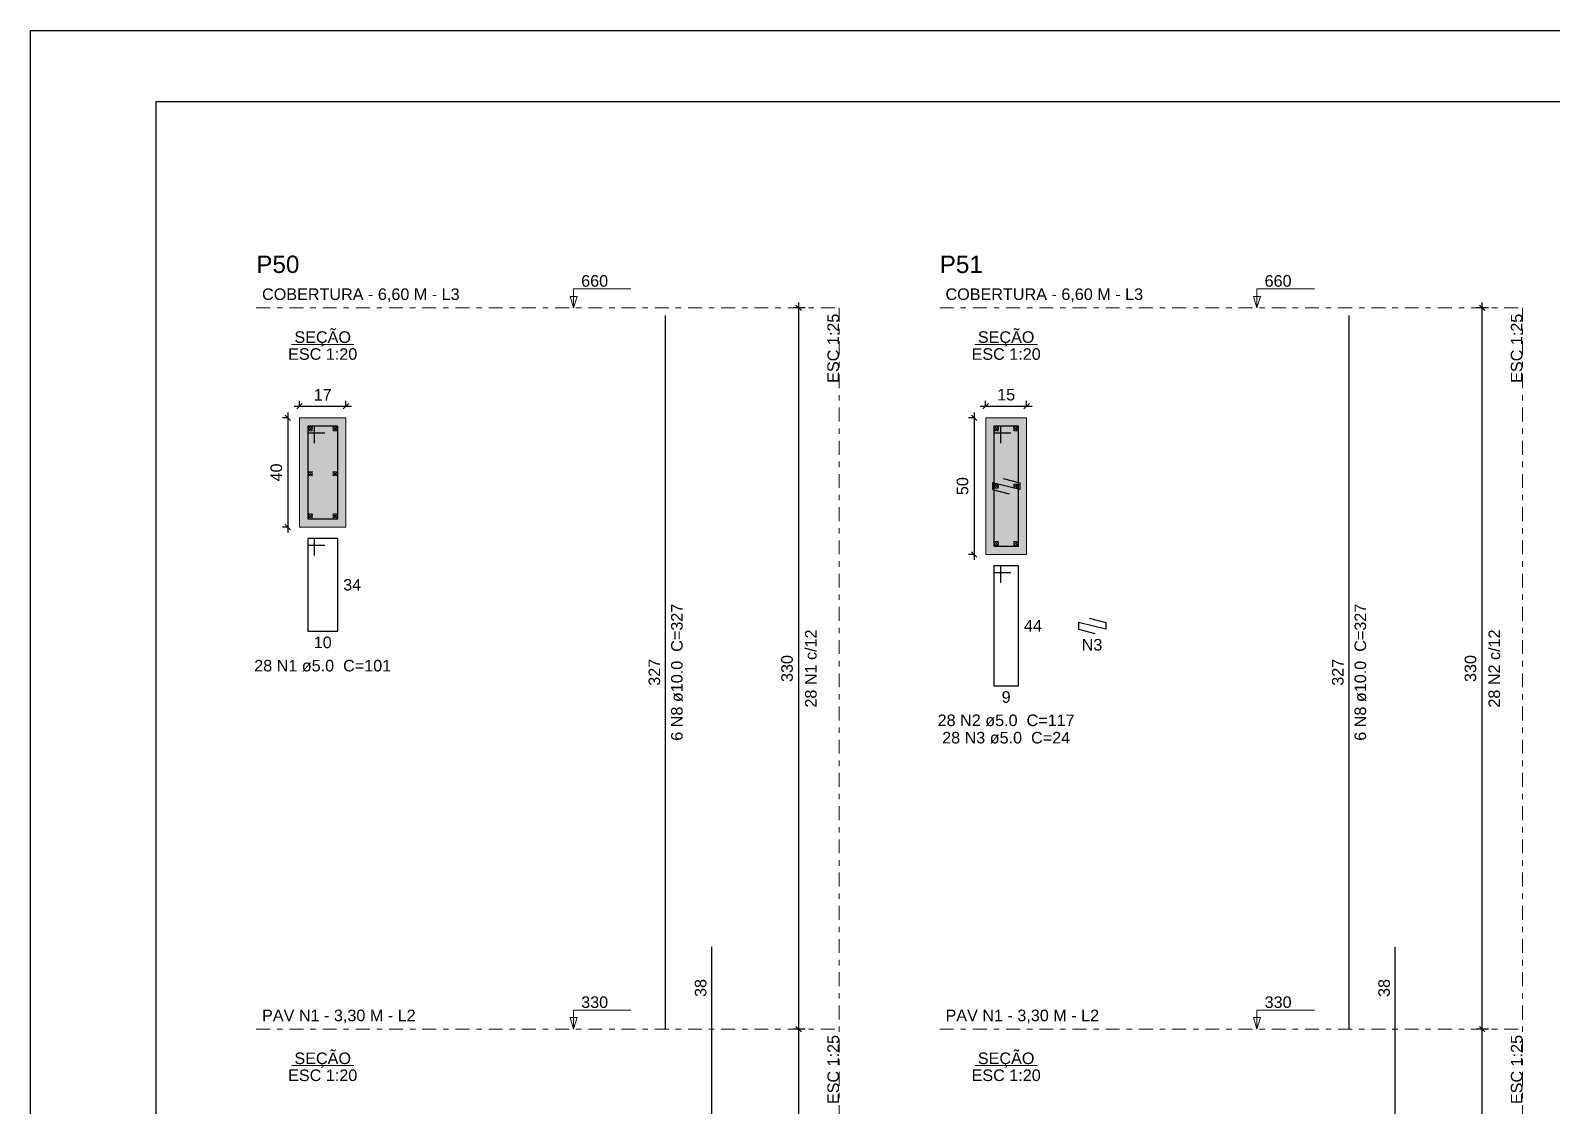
# Model space of a CAD drawing. Header units: millimetres. Extents: x -34 to 951, y -76 to 463.
# Drawn here: x 383.53 to 411.38, y -11.9 to 7.78 of the extents above; entities that cross this region are included whole.
import ezdxf

# ---------------------------------------------------------------- set-up
doc = ezdxf.new("R2010")
doc.units = ezdxf.units.MM
doc.header["$MEASUREMENT"] = 0
doc.linetypes.add('DASHDOT', pattern=[2.54, 1.27, -0.635, 0, -0.635])
doc.linetypes.add('NULL', pattern=[0])
for name, color, linetype, lineweight in [('Descrição da armadura', 7, 'Continuous', 0), ('DT-Barras na forma', 7, 'Continuous', 30), ('DT-Barras no corte', 5, 'Continuous', 5), ('DT-Barras rebatidas', 7, 'Continuous', 30), ('DT-Cotas', 7, 'Continuous', 5), ('DT-Forma', 5, 'Continuous', 5), ('DT-Hachura seção pilares', 252, 'Continuous', 5), ('DT-Pontilhado', 7, 'DASHDOT', 5), ('DT-Textos', 7, 'Continuous', 5), ('DT-Título', 7, 'Continuous', 20), ('Textos armaduras', 7, 'Continuous', 0)]:
    doc.layers.add(name, color=color, linetype=linetype, lineweight=lineweight)
doc.styles.add('Arial', font='arial.ttf')
doc.dimstyles.new('UM_20.000000', dxfattribs={"dimtxt": 0.18, "dimasz": 0.1, "dimexe": 0.1, "dimexo": 0.2, "dimgap": 0, "dimtad": 1, "dimtih": 1, "dimtoh": 1, "dimdec": 1, "dimlfac": 20, "dimzin": 0, "dimdsep": 46, "dimtxsty": 'Standard', "dimcen": 0.09, "dimdle": 0.1, "dimadec": 1, "dimazin": 2, "dimtfac": 1, "dimtdec": 4, "dimtofl": 0, "dimtmove": 0, "dimatfit": 3, "dimfxl": 1, "dimtolj": 1, "dimarcsym": 0})
doc.dimstyles.new('UM_25.000000', dxfattribs={"dimtxt": 0.18, "dimasz": 0.1, "dimexe": 0.1, "dimexo": 0.2, "dimgap": 0, "dimtad": 1, "dimtih": 1, "dimtoh": 1, "dimdec": 1, "dimlfac": 25, "dimzin": 0, "dimdsep": 46, "dimtxsty": 'Standard', "dimcen": 0.09, "dimdle": 0.1, "dimadec": 1, "dimazin": 2, "dimtfac": 1, "dimtdec": 4, "dimtofl": 0, "dimtmove": 0, "dimatfit": 3, "dimfxl": 1, "dimtolj": 1, "dimarcsym": 0})

# ---------------------------------------------------------------- blocks, each defined once
blk = doc.blocks.new('_Oblique')
at = {"color": 0, "linetype": 'ByBlock', "lineweight": -2}
blk.add_line((-0.5, -0.5), (0.5, 0.5), dxfattribs=at)
blk = doc.blocks.new('*D642')
at = {"layer": 'Defpoints', "color": 0, "transparency": 16777216}
for p in [(388.46, 0.687), (388.248, -1.313), (388.46, -1.313)]:
    blk.add_point(p, dxfattribs=at)
at = {"layer": 'DT-Cotas', "color": 0, "lineweight": -2, "transparency": 16777216}
for p, q in [((388.26, 0.687), (388.148, 0.687)), ((388.248, 0.787), (388.248, -1.413)), ((388.26, -1.313), (388.148, -1.313))]:
    blk.add_line(p, q, dxfattribs=at)
at = {"layer": 'DT-Cotas', "color": 0, "lineweight": -2, "transparency": 16777216, "xscale": 0.1, "yscale": 0.1, "zscale": 0.1}
for p, rotation in [((388.248, 0.687), 90), ((388.248, -1.313), 270)]:
    blk.add_blockref('_Oblique', p, dxfattribs=dict(at, rotation=rotation))
at = {"layer": 'DT-Cotas', "color": 7, "transparency": 16777216, "insert": (388.036, -0.313), "char_height": 0.2118, "attachment_point": 5, "rotation": 90, "style": 'Arial'}
blk.add_mtext('\\A1;40', dxfattribs=at)
blk = doc.blocks.new('*D643')
at = {"layer": 'Defpoints', "color": 0, "transparency": 16777216}
for p in [(389.31, 0.899), (388.46, 0.687), (389.31, 0.687)]:
    blk.add_point(p, dxfattribs=at)
at = {"layer": 'DT-Cotas', "color": 0, "lineweight": -2, "transparency": 16777216}
for p, q in [((388.36, 0.899), (389.41, 0.899)), ((388.46, 0.887), (388.46, 0.999)), ((389.31, 0.887), (389.31, 0.999))]:
    blk.add_line(p, q, dxfattribs=at)
at = {"layer": 'DT-Cotas', "color": 0, "lineweight": -2, "transparency": 16777216, "xscale": 0.1, "yscale": 0.1, "zscale": 0.1, "rotation": 180}
blk.add_blockref('_Oblique', (388.46, 0.899), dxfattribs=at)
at = {"layer": 'DT-Cotas', "color": 0, "lineweight": -2, "transparency": 16777216, "xscale": 0.1, "yscale": 0.1, "zscale": 0.1}
blk.add_blockref('_Oblique', (389.31, 0.899), dxfattribs=at)
at = {"layer": 'DT-Cotas', "color": 7, "transparency": 16777216, "insert": (388.885, 1.11), "char_height": 0.2118, "attachment_point": 5, "rotation": 0.0057, "style": 'Arial'}
blk.add_mtext('\\A1;17', dxfattribs=at)
blk = doc.blocks.new('*D644')
at = {"layer": 'Defpoints', "color": 0, "transparency": 16777216}
for p in [(397.598, 2.699), (397.915, 2.699), (397.915, -10.501)]:
    blk.add_point(p, dxfattribs=at)
at = {"layer": 'DT-Cotas', "color": 0, "lineweight": -2, "transparency": 16777216}
for p, q in [((397.598, -10.601), (397.598, 2.799)), ((397.715, 2.699), (397.498, 2.699)), ((397.715, -10.501), (397.498, -10.501))]:
    blk.add_line(p, q, dxfattribs=at)
at = {"layer": 'DT-Cotas', "color": 0, "lineweight": -2, "transparency": 16777216, "xscale": 0.1, "yscale": 0.1, "zscale": 0.1}
for p, rotation in [((397.598, 2.699), 90), ((397.598, -10.501), 270)]:
    blk.add_blockref('_Oblique', p, dxfattribs=dict(at, rotation=rotation))
at = {"layer": 'DT-Cotas', "color": 7, "transparency": 16777216, "insert": (397.386, -3.901), "char_height": 0.2118, "attachment_point": 5, "rotation": 90, "style": 'Arial'}
blk.add_mtext('\\A1;330', dxfattribs=at)
blk = doc.blocks.new('*D647')
at = {"layer": 'Defpoints', "color": 0, "transparency": 16777216}
for p in [(397.598, -10.501), (397.915, -10.501), (397.915, -23.701)]:
    blk.add_point(p, dxfattribs=at)
at = {"layer": 'DT-Cotas', "color": 0, "lineweight": -2, "transparency": 16777216}
for p, q in [((397.715, -10.501), (397.498, -10.501)), ((397.598, -23.801), (397.598, -10.401)), ((397.715, -23.701), (397.498, -23.701))]:
    blk.add_line(p, q, dxfattribs=at)
at = {"layer": 'DT-Cotas', "color": 0, "lineweight": -2, "transparency": 16777216, "xscale": 0.1, "yscale": 0.1, "zscale": 0.1}
for p, rotation in [((397.598, -10.501), 90), ((397.598, -23.701), 270)]:
    blk.add_blockref('_Oblique', p, dxfattribs=dict(at, rotation=rotation))
at = {"layer": 'DT-Cotas', "color": 7, "transparency": 16777216, "insert": (397.386, -17.101), "char_height": 0.2118, "attachment_point": 5, "rotation": 90, "style": 'Arial'}
blk.add_mtext('\\A1;330', dxfattribs=at)
blk = doc.blocks.new('*D609')
at = {"layer": 'Defpoints', "color": 0, "transparency": 16777216}
for p in [(401.021, 0.687), (400.809, -1.813), (401.021, -1.813)]:
    blk.add_point(p, dxfattribs=at)
at = {"layer": 'DT-Cotas', "color": 0, "lineweight": -2, "transparency": 16777216}
for p, q in [((400.821, 0.687), (400.709, 0.687)), ((400.809, 0.787), (400.809, -1.913)), ((400.821, -1.813), (400.709, -1.813))]:
    blk.add_line(p, q, dxfattribs=at)
at = {"layer": 'DT-Cotas', "color": 0, "lineweight": -2, "transparency": 16777216, "xscale": 0.1, "yscale": 0.1, "zscale": 0.1}
for p, rotation in [((400.809, 0.687), 90), ((400.809, -1.813), 270)]:
    blk.add_blockref('_Oblique', p, dxfattribs=dict(at, rotation=rotation))
at = {"layer": 'DT-Cotas', "color": 7, "transparency": 16777216, "insert": (400.598, -0.563), "char_height": 0.2118, "attachment_point": 5, "rotation": 90, "style": 'Arial'}
blk.add_mtext('\\A1;50', dxfattribs=at)
blk = doc.blocks.new('*D610')
at = {"layer": 'Defpoints', "color": 0, "transparency": 16777216}
for p in [(401.771, 0.899), (401.021, 0.687), (401.771, 0.687)]:
    blk.add_point(p, dxfattribs=at)
at = {"layer": 'DT-Cotas', "color": 0, "lineweight": -2, "transparency": 16777216}
for p, q in [((400.921, 0.899), (401.871, 0.899)), ((401.021, 0.887), (401.021, 0.999)), ((401.771, 0.887), (401.771, 0.999))]:
    blk.add_line(p, q, dxfattribs=at)
at = {"layer": 'DT-Cotas', "color": 0, "lineweight": -2, "transparency": 16777216, "xscale": 0.1, "yscale": 0.1, "zscale": 0.1, "rotation": 180}
blk.add_blockref('_Oblique', (401.021, 0.899), dxfattribs=at)
at = {"layer": 'DT-Cotas', "color": 0, "lineweight": -2, "transparency": 16777216, "xscale": 0.1, "yscale": 0.1, "zscale": 0.1}
blk.add_blockref('_Oblique', (401.771, 0.899), dxfattribs=at)
at = {"layer": 'DT-Cotas', "color": 7, "transparency": 16777216, "insert": (401.396, 1.11), "char_height": 0.2118, "attachment_point": 5, "rotation": 0.0057, "style": 'Arial'}
blk.add_mtext('\\A1;15', dxfattribs=at)
blk = doc.blocks.new('*D611')
at = {"layer": 'Defpoints', "color": 0, "transparency": 16777216}
for p in [(410.109, 2.699), (410.427, 2.699), (410.427, -10.501)]:
    blk.add_point(p, dxfattribs=at)
at = {"layer": 'DT-Cotas', "color": 0, "lineweight": -2, "transparency": 16777216}
for p, q in [((410.109, -10.601), (410.109, 2.799)), ((410.227, 2.699), (410.009, 2.699)), ((410.227, -10.501), (410.009, -10.501))]:
    blk.add_line(p, q, dxfattribs=at)
at = {"layer": 'DT-Cotas', "color": 0, "lineweight": -2, "transparency": 16777216, "xscale": 0.1, "yscale": 0.1, "zscale": 0.1}
for p, rotation in [((410.109, 2.699), 90), ((410.109, -10.501), 270)]:
    blk.add_blockref('_Oblique', p, dxfattribs=dict(at, rotation=rotation))
at = {"layer": 'DT-Cotas', "color": 7, "transparency": 16777216, "insert": (409.897, -3.901), "char_height": 0.2118, "attachment_point": 5, "rotation": 90, "style": 'Arial'}
blk.add_mtext('\\A1;330', dxfattribs=at)
blk = doc.blocks.new('*D612')
at = {"layer": 'Defpoints', "color": 0, "transparency": 16777216}
for p in [(410.109, 2.699), (410.427, 2.699), (410.427, -10.501)]:
    blk.add_point(p, dxfattribs=at)
at = {"layer": 'DT-Cotas', "color": 0, "lineweight": -2, "transparency": 16777216}
for p, q in [((410.109, -10.601), (410.109, 2.799)), ((410.227, 2.699), (410.009, 2.699)), ((410.227, -10.501), (410.009, -10.501))]:
    blk.add_line(p, q, dxfattribs=at)
at = {"layer": 'DT-Cotas', "color": 0, "lineweight": -2, "transparency": 16777216, "xscale": 0.1, "yscale": 0.1, "zscale": 0.1}
for p, rotation in [((410.109, 2.699), 90), ((410.109, -10.501), 270)]:
    blk.add_blockref('_Oblique', p, dxfattribs=dict(at, rotation=rotation))
blk = doc.blocks.new('*D615')
at = {"layer": 'Defpoints', "color": 0, "transparency": 16777216}
for p in [(410.109, -10.501), (410.427, -10.501), (410.427, -23.701)]:
    blk.add_point(p, dxfattribs=at)
at = {"layer": 'DT-Cotas', "color": 0, "lineweight": -2, "transparency": 16777216}
for p, q in [((410.227, -10.501), (410.009, -10.501)), ((410.109, -23.801), (410.109, -10.401)), ((410.227, -23.701), (410.009, -23.701))]:
    blk.add_line(p, q, dxfattribs=at)
at = {"layer": 'DT-Cotas', "color": 0, "lineweight": -2, "transparency": 16777216, "xscale": 0.1, "yscale": 0.1, "zscale": 0.1}
for p, rotation in [((410.109, -10.501), 90), ((410.109, -23.701), 270)]:
    blk.add_blockref('_Oblique', p, dxfattribs=dict(at, rotation=rotation))
at = {"layer": 'DT-Cotas', "color": 7, "transparency": 16777216, "insert": (409.897, -17.101), "char_height": 0.2118, "attachment_point": 5, "rotation": 90, "style": 'Arial'}
blk.add_mtext('\\A1;330', dxfattribs=at)
blk = doc.blocks.new('*D616')
at = {"layer": 'Defpoints', "color": 0, "transparency": 16777216}
for p in [(410.109, -10.501), (410.427, -10.501), (410.427, -23.701)]:
    blk.add_point(p, dxfattribs=at)
at = {"layer": 'DT-Cotas', "color": 0, "lineweight": -2, "transparency": 16777216}
for p, q in [((410.227, -10.501), (410.009, -10.501)), ((410.109, -23.801), (410.109, -10.401)), ((410.227, -23.701), (410.009, -23.701))]:
    blk.add_line(p, q, dxfattribs=at)
at = {"layer": 'DT-Cotas', "color": 0, "lineweight": -2, "transparency": 16777216, "xscale": 0.1, "yscale": 0.1, "zscale": 0.1}
for p, rotation in [((410.109, -10.501), 90), ((410.109, -23.701), 270)]:
    blk.add_blockref('_Oblique', p, dxfattribs=dict(at, rotation=rotation))

msp = doc.modelspace()

# ---------------------------------------------------------------- hatches: boundary and pattern name
at = {"layer": 'DT-Hachura seção pilares', "linetype": 'Continuous'}
for points in [[(388.4596, -1.3131), (388.4596, -1.3131), (389.3096, -1.3131), (389.3096, 0.6869), (388.4596, 0.6869), (388.4596, -1.3131)], [(401.0212, -1.8131), (401.0212, -1.8131), (401.7712, -1.8131), (401.7712, 0.6869), (401.0212, 0.6869), (401.0212, -1.8131)]]:
    msp.add_hatch(color=252, dxfattribs=at).paths.add_polyline_path(points)

# ---------------------------------------------------------------- linework, layer by layer
at = {"color": 7}
for p, q in [((383.534, 7.7775), (502.434, 7.7775)), ((383.534, -76.3225), (383.534, 7.7775)), ((385.834, 6.4775), (500.134, 6.4775)), ((385.834, -75.0225), (385.834, 6.4775))]:
    msp.add_line(p, q, dxfattribs=at)
at = {"layer": 'DT-Barras na forma'}
for points in [[(388.7346, 0.2244), (388.7346, 0.5369), (388.6096, 0.5369), (388.6096, -1.1631), (389.1596, -1.1631), (389.1596, 0.5369), (388.6096, 0.5369), (388.6096, 0.4119), (388.9221, 0.4119)], [(401.2962, 0.2244), (401.2962, 0.5369), (401.1712, 0.5369), (401.1712, -1.6631), (401.6212, -1.6631), (401.6212, 0.5369), (401.1712, 0.5369), (401.1712, 0.4119), (401.4837, 0.4119)], [(401.343, -0.4248), (401.6462, -0.5006), (401.6462, -0.6256), (401.1462, -0.5006), (401.1462, -0.6256), (401.4494, -0.7014)]]:
    msp.add_lwpolyline(points, dxfattribs=at)
at = {"layer": 'DT-Barras no corte'}
for p, q in [((388.6221, 0.4494), (388.6971, 0.5244)), ((388.6221, 0.5244), (388.6971, 0.4494)), ((389.0721, 0.4494), (389.1471, 0.5244)), ((389.0721, 0.5244), (389.1471, 0.4494)), ((401.1837, 0.4494), (401.2587, 0.5244)), ((401.1837, 0.5244), (401.2587, 0.4494)), ((401.5337, 0.4494), (401.6087, 0.5244)), ((401.5337, 0.5244), (401.6087, 0.4494)), ((388.6221, -0.3713), (388.6971, -0.2963)), ((388.6221, -0.2963), (388.6971, -0.3713)), ((389.0721, -0.3713), (389.1471, -0.2963)), ((389.0721, -0.2963), (389.1471, -0.3713)), ((401.1837, -0.6006), (401.2587, -0.5256)), ((401.1837, -0.5256), (401.2587, -0.6006)), ((401.5337, -0.6006), (401.6087, -0.5256)), ((401.5337, -0.5256), (401.6087, -0.6006)), ((388.6221, -1.1422), (388.6971, -1.0672)), ((388.6221, -1.0672), (388.6971, -1.1422)), ((389.0721, -1.1422), (389.1471, -1.0672)), ((389.0721, -1.0672), (389.1471, -1.1422)), ((401.1837, -1.6506), (401.2587, -1.5756)), ((401.1837, -1.5756), (401.2587, -1.6506)), ((401.5337, -1.6506), (401.6087, -1.5756)), ((401.5337, -1.5756), (401.6087, -1.6506))]:
    msp.add_line(p, q, dxfattribs=at)
for centre in [(388.6596, 0.4869), (389.1096, 0.4869), (401.2212, 0.4869), (401.5712, 0.4869), (388.6596, -0.3338), (389.1096, -0.3338), (401.2212, -0.5631), (401.5712, -0.5631), (388.6596, -1.1047), (389.1096, -1.1047), (401.2212, -1.6131), (401.5712, -1.6131)]:
    msp.add_circle(centre, 0.0375, dxfattribs=at)
at = {"layer": 'DT-Barras rebatidas'}
for points in [[(395.1618, -10.501), (395.1618, 2.563)], [(407.6734, -10.501), (407.6734, 2.563)], [(388.7346, -1.8315), (388.7346, -1.519), (388.6096, -1.519), (388.6096, -3.219), (389.1596, -3.219), (389.1596, -1.519), (388.6096, -1.519), (388.6096, -1.644), (388.9221, -1.644)], [(401.2962, -2.3315), (401.2962, -2.019), (401.1712, -2.019), (401.1712, -4.219), (401.6212, -4.219), (401.6212, -2.019), (401.1712, -2.019), (401.1712, -2.144), (401.4837, -2.144)], [(402.9151, -2.9807), (403.2183, -3.0565), (403.2183, -3.1815), (402.7183, -3.0565), (402.7183, -3.1815), (403.0214, -3.2573)], [(396.009, -23.701), (396.009, -10.501), (396.009, -8.9943)], [(408.5206, -23.701), (408.5206, -10.501), (408.5206, -8.9943)]]:
    msp.add_lwpolyline(points, dxfattribs=at)
at = {"layer": 'DT-Forma'}
for points in [[(388.4596, -1.3131), (389.3096, -1.3131), (389.3096, 0.6869), (388.4596, 0.6869), (388.4596, -1.3131)], [(401.0212, -1.8131), (401.7712, -1.8131), (401.7712, 0.6869), (401.0212, 0.6869), (401.0212, -1.8131)]]:
    msp.add_lwpolyline(points, close=True, dxfattribs=at)
at = {"layer": 'DT-Pontilhado', "ltscale": 0.2}
for p, q in [((387.6685, 2.699), (398.3388, 2.699)), ((398.3388, 2.699), (398.3388, -25.701)), ((400.18, 2.699), (410.8504, 2.699)), ((410.8504, 2.699), (410.8504, -25.701)), ((387.6685, -10.501), (398.3388, -10.501)), ((400.18, -10.501), (410.8504, -10.501))]:
    msp.add_line(p, q, dxfattribs=at)
at = {"layer": 'DT-Textos'}
for p, q in [((388.3124, 2.0318), (389.4568, 2.0318)), ((400.824, 2.0318), (401.9684, 2.0318)), ((388.3124, -11.1682), (389.4568, -11.1682)), ((400.824, -11.1682), (401.9684, -11.1682))]:
    msp.add_line(p, q, dxfattribs=at)
for points in [[(393.4764, 2.699), (393.54, 2.9108), (393.4129, 2.9108), (393.4764, 2.699), (393.4764, 3.049), (394.5264, 3.049)], [(405.988, 2.699), (406.0515, 2.9108), (405.9244, 2.9108), (405.988, 2.699), (405.988, 3.049), (407.038, 3.049)], [(393.4764, -10.501), (393.54, -10.2892), (393.4129, -10.2892), (393.4764, -10.501), (393.4764, -10.151), (394.5264, -10.151)], [(405.988, -10.501), (406.0515, -10.2892), (405.9244, -10.2892), (405.988, -10.501), (405.988, -10.151), (407.038, -10.151)]]:
    msp.add_lwpolyline(points, dxfattribs=at)

# ---------------------------------------------------------------- texts
at = {"layer": 'Descrição da armadura', "linetype": 'NULL', "char_height": 0.2118, "attachment_point": 8, "rotation": 90.00021, "line_spacing_factor": 0.9, "style": 'Arial'}
for s, insert, width in [('6 N8 ø10.0  C=327', (395.4796, -3.9689), 5.015721), ('6 N8 ø10.0  C=327', (407.9911, -3.9689), 5.015721), ('28 N1 c/12', (397.9292, -3.901), 2.90156), ('28 N2 c/12', (410.4408, -3.901), 2.90156)]:
    msp.add_mtext(s, dxfattribs=dict(at, insert=insert, width=width))
at = {"layer": 'Descrição da armadura', "linetype": 'NULL', "char_height": 0.2118, "attachment_point": 8, "line_spacing_factor": 0.9, "style": 'Arial'}
for s, insert, width in [('N3', (402.968, -3.575), 0.756475), ('28 N1 ø5.0  C=101', (388.8845, -3.96), 5.015721), ('28 N2 ø5.0  C=117', (401.396, -4.96), 5.015721), ('28 N3 ø5.0  C=24', (401.396, -5.278), 4.726721)]:
    msp.add_mtext(s, dxfattribs=dict(at, insert=insert, width=width))
at = {"layer": 'DT-Textos', "linetype": 'NULL', "char_height": 0.2118, "line_spacing_factor": 0.798, "style": 'Arial'}
for s, insert, width, attachment_point in [('660', (393.6165, 3.084), 0.987001, 7), ('660', (406.128, 3.084), 0.987001, 7), ('COBERTURA - 6,60 M - L3', (387.7745, 2.805), 7.234455, 7), ('COBERTURA - 6,60 M - L3', (400.286, 2.805), 7.234455, 7), ('SEÇÃO', (388.8845, 1.9941), 2.072476, 8), ('SEÇÃO', (401.396, 1.9941), 2.072476, 8), ('ESC 1:20', (388.8845, 1.746), 2.532883, 8), ('ESC 1:20', (401.396, 1.746), 2.532883, 8), ('330', (393.6165, -10.116), 0.987001, 7), ('330', (406.128, -10.116), 0.987001, 7), ('PAV N1 - 3,30 M - L2', (387.7745, -10.395), 5.623355, 7), ('PAV N1 - 3,30 M - L2', (400.286, -10.395), 5.623355, 7), ('SEÇÃO', (388.8845, -11.2059), 2.072476, 8), ('SEÇÃO', (401.396, -11.2059), 2.072476, 8), ('ESC 1:20', (388.8845, -11.454), 2.532883, 8), ('ESC 1:20', (401.396, -11.454), 2.532883, 8)]:
    msp.add_mtext(s, dxfattribs=dict(at, insert=insert, width=width, attachment_point=attachment_point))
at = {"layer": 'DT-Textos', "linetype": 'NULL', "char_height": 0.2118, "width": 2.532883, "attachment_point": 9, "rotation": 90.00021, "line_spacing_factor": 0.798, "style": 'Arial'}
for insert in [(398.3386, 2.5931), (410.8501, 2.5931), (398.3386, -10.6069), (410.8501, -10.6069)]:
    msp.add_mtext('ESC 1:25', dxfattribs=dict(at, insert=insert))
at = {"layer": 'DT-Título', "linetype": 'NULL', "char_height": 0.3177, "width": 1.579298, "attachment_point": 7, "line_spacing_factor": 0.798, "style": 'Arial'}
for s, insert in [('P50', (387.6685, 3.3339)), ('P51', (400.18, 3.3339))]:
    msp.add_mtext(s, dxfattribs=dict(at, insert=insert))
at = {"layer": 'Textos armaduras', "linetype": 'NULL', "char_height": 0.2118, "line_spacing_factor": 0.9, "style": 'Arial'}
for s, insert, width, attachment_point in [('34', (389.2596, -2.2631), 1.058001, 1), ('44', (401.7212, -3.0131), 1.058001, 1), ('10', (388.8846, -3.3163), 1.058001, 2), ('9', (401.3962, -4.3163), 0.729, 2)]:
    msp.add_mtext(s, dxfattribs=dict(at, insert=insert, width=width, attachment_point=attachment_point))
at = {"layer": 'Textos armaduras', "linetype": 'NULL', "char_height": 0.2118, "attachment_point": 8, "rotation": 90.00021, "line_spacing_factor": 0.9, "style": 'Arial'}
for s, insert, width in [('327', (395.0645, -3.969), 1.387001), ('327', (407.5761, -3.969), 1.387001), ('38', (395.9117, -9.7476), 1.058001), ('38', (408.4233, -9.7476), 1.058001)]:
    msp.add_mtext(s, dxfattribs=dict(at, insert=insert, width=width))

# ---------------------------------------------------------------- dimensions: what is measured, and where the dimension line sits
at = {"layer": 'DT-Cotas'}
for base, p1, p2, dimstyle, override, picture, middle in [((397.5975, 2.699), (397.9152, -10.501), (397.9152, 2.699), 'UM_25.000000', {"dimtxt": 0.2118, "dimasz": 0.1, "dimexe": 0.1, "dimexo": 0.2, "dimtad": 1, "dimtih": 0, "dimtoh": 0, "dimdec": 1, "dimlfac": 25, "dimzin": 8, "dimtxsty": 'Arial', "dimblk": 'Oblique', "dimblk1": 'Oblique', "dimblk2": 'Oblique', "dimsah": 1, "dimdle": 0.1, "dimse1": 0, "dimse2": 0, "dimclrt": 7, "dimadec": 1, "dimazin": 3, "dimtmove": 2, "dimldrblk": 'Oblique'}, '*D644', (397.3857, -3.901)), ((410.1091, 2.699), (410.4268, -10.501), (410.4268, 2.699), 'UM_25.000000', {"dimtxt": 0.2118, "dimasz": 0.1, "dimexe": 0.1, "dimexo": 0.2, "dimtad": 1, "dimtih": 0, "dimtoh": 0, "dimdec": 1, "dimlfac": 25, "dimzin": 8, "dimtxsty": 'Arial', "dimblk": 'Oblique', "dimblk1": 'Oblique', "dimblk2": 'Oblique', "dimsah": 1, "dimdle": 0.1, "dimse1": 0, "dimse2": 0, "dimclrt": 7, "dimadec": 1, "dimazin": 3, "dimtmove": 2, "dimldrblk": 'Oblique'}, '*D611', (409.8973, -3.901)), ((388.2478, -1.3131), (388.4596, 0.6869), (388.4596, -1.3131), 'UM_20.000000', {"dimtxt": 0.2118, "dimasz": 0.1, "dimexe": 0.1, "dimexo": 0.2, "dimtad": 1, "dimtih": 0, "dimtoh": 0, "dimdec": 1, "dimlfac": 20, "dimzin": 8, "dimtxsty": 'Arial', "dimblk": 'Oblique', "dimblk1": 'Oblique', "dimblk2": 'Oblique', "dimsah": 1, "dimdle": 0.1, "dimse1": 0, "dimse2": 0, "dimclrt": 7, "dimadec": 1, "dimazin": 3, "dimtmove": 2, "dimldrblk": 'Oblique'}, '*D642', (388.036, -0.3131)), ((400.8094, -1.8131), (401.0212, 0.6869), (401.0212, -1.8131), 'UM_20.000000', {"dimtxt": 0.2118, "dimasz": 0.1, "dimexe": 0.1, "dimexo": 0.2, "dimtad": 1, "dimtih": 0, "dimtoh": 0, "dimdec": 1, "dimlfac": 20, "dimzin": 8, "dimtxsty": 'Arial', "dimblk": 'Oblique', "dimblk1": 'Oblique', "dimblk2": 'Oblique', "dimsah": 1, "dimdle": 0.1, "dimse1": 0, "dimse2": 0, "dimclrt": 7, "dimadec": 1, "dimazin": 3, "dimtmove": 2, "dimldrblk": 'Oblique'}, '*D609', (400.5976, -0.5631)), ((397.5975, -10.501), (397.9152, -23.701), (397.9152, -10.501), 'UM_25.000000', {"dimtxt": 0.2118, "dimasz": 0.1, "dimexe": 0.1, "dimexo": 0.2, "dimtad": 1, "dimtih": 0, "dimtoh": 0, "dimdec": 1, "dimlfac": 25, "dimzin": 8, "dimtxsty": 'Arial', "dimblk": 'Oblique', "dimblk1": 'Oblique', "dimblk2": 'Oblique', "dimsah": 1, "dimdle": 0.1, "dimse1": 0, "dimse2": 0, "dimclrt": 7, "dimadec": 1, "dimazin": 3, "dimtmove": 2, "dimldrblk": 'Oblique'}, '*D647', (397.3857, -17.101)), ((410.1091, -10.501), (410.4268, -23.701), (410.4268, -10.501), 'UM_25.000000', {"dimtxt": 0.2118, "dimasz": 0.1, "dimexe": 0.1, "dimexo": 0.2, "dimtad": 1, "dimtih": 0, "dimtoh": 0, "dimdec": 1, "dimlfac": 25, "dimzin": 8, "dimtxsty": 'Arial', "dimblk": 'Oblique', "dimblk1": 'Oblique', "dimblk2": 'Oblique', "dimsah": 1, "dimdle": 0.1, "dimse1": 0, "dimse2": 0, "dimclrt": 7, "dimadec": 1, "dimazin": 3, "dimtmove": 2, "dimldrblk": 'Oblique'}, '*D615', (409.8973, -17.101))]:
    dim = msp.add_linear_dim(base=base, p1=p1, p2=p2, angle=90, dimstyle=dimstyle, override=override, dxfattribs=at)
    dim.commit()
    dim.dimension.update_dxf_attribs({"geometry": picture, "text_midpoint": middle, "dimtype": 160, "text_rotation": 90})
for base, p1, p2, picture, middle in [((410.1091, 2.699), (410.4268, -10.501), (410.4268, 2.699), '*D612', (410.0032, -3.901)), ((410.1091, -10.501), (410.4268, -23.701), (410.4268, -10.501), '*D616', (410.0032, -17.101))]:
    dim = msp.add_linear_dim(base=base, p1=p1, p2=p2, angle=90, text=' ', dimstyle='UM_25.000000', override={"dimtxt": 0.2118, "dimasz": 0.1, "dimexe": 0.1, "dimexo": 0.2, "dimtad": 1, "dimtih": 0, "dimtoh": 0, "dimdec": 1, "dimlfac": 25, "dimzin": 8, "dimtxsty": 'Arial', "dimblk": 'Oblique', "dimblk1": 'Oblique', "dimblk2": 'Oblique', "dimsah": 1, "dimdle": 0.1, "dimse1": 0, "dimse2": 0, "dimclrt": 256, "dimadec": 1, "dimazin": 3, "dimtmove": 2, "dimldrblk": 'Oblique'}, dxfattribs=at)
    dim.commit()
    dim.dimension.update_dxf_attribs({"geometry": picture, "text_midpoint": middle, "dimtype": 160, "text_rotation": 90})
for base, p1, p2, picture, middle in [((389.3096, 0.8987), (388.4596, 0.6869), (389.3096, 0.6869), '*D643', (388.8846, 1.1105)), ((401.7712, 0.8987), (401.0212, 0.6869), (401.7712, 0.6869), '*D610', (401.3962, 1.1105))]:
    dim = msp.add_linear_dim(base=base, p1=p1, p2=p2, dimstyle='UM_20.000000', override={"dimtxt": 0.2118, "dimasz": 0.1, "dimexe": 0.1, "dimexo": 0.2, "dimtad": 1, "dimtih": 0, "dimtoh": 0, "dimdec": 1, "dimlfac": 20, "dimzin": 8, "dimtxsty": 'Arial', "dimblk": 'Oblique', "dimblk1": 'Oblique', "dimblk2": 'Oblique', "dimsah": 1, "dimdle": 0.1, "dimse1": 0, "dimse2": 0, "dimclrt": 7, "dimadec": 1, "dimazin": 3, "dimtmove": 2, "dimldrblk": 'Oblique'}, dxfattribs=at)
    dim.commit()
    dim.dimension.update_dxf_attribs({"geometry": picture, "text_midpoint": middle, "dimtype": 160, "text_rotation": 0.00573})

doc.saveas('drawing.dxf')
